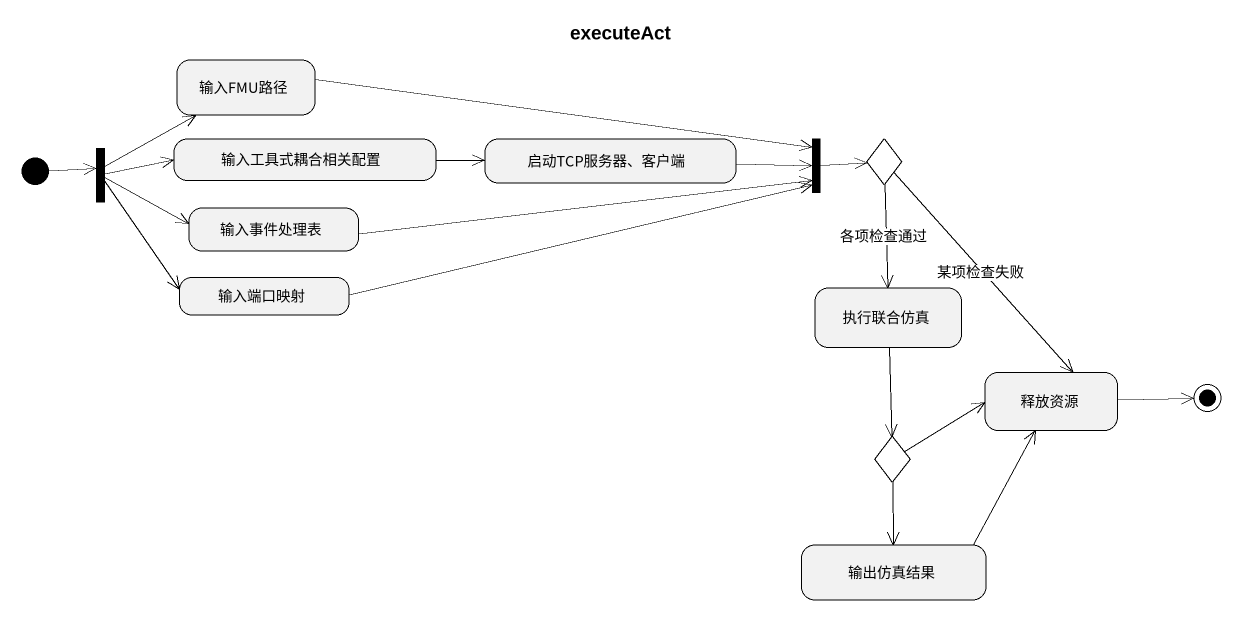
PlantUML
@startuml
title executeAct
hide empty description
state 输入FMU路径
state fork1 <<fork>>
state 输入工具式耦合相关配置
state "启动TCP服务器、客户端" as 启动TCP服务器_客户端
state fork2 <<join>>
state choice1 <<choice>>
state 输入事件处理表
state 输入端口映射
state 执行联合仿真
state 释放资源
state choice2 <<choice>>
state 输出仿真结果
[*] -right-> fork1
输入FMU路径 -right-> fork2
fork1 -up-> 输入FMU路径
fork1 -right-> 输入工具式耦合相关配置
fork1 -right-> 输入事件处理表
fork1 --> 输入端口映射
输入工具式耦合相关配置 -right-> 启动TCP服务器_客户端
启动TCP服务器_客户端 -right-> fork2
fork2 -right-> choice1
choice1 --> 执行联合仿真 : 各项检查通过
choice1 --> 释放资源 : 某项检查失败
输入事件处理表 -right-> fork2
输入端口映射 -right-> fork2
执行联合仿真 --> choice2
choice2 -right-> 释放资源
choice2 --> 输出仿真结果
输出仿真结果 -up-> 释放资源
释放资源 -right-> [*]
@enduml
